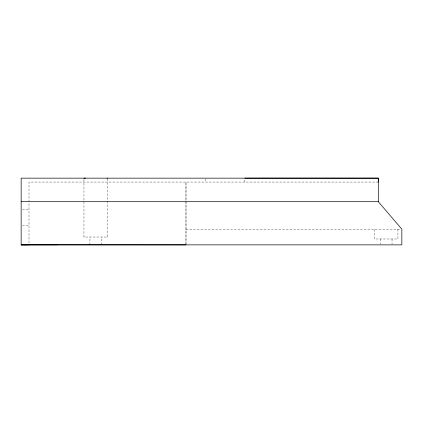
<?xml version="1.0" encoding="UTF-8"?>
<svg xmlns="http://www.w3.org/2000/svg" width="423" height="423" viewBox="0 0 423 423"><rect width="100%" height="100%" fill="white"/><g stroke="black" fill="none" stroke-linecap="round" stroke-linejoin="round"><path stroke-width="0.32" stroke-dasharray="2.12 1.59" d="M107.495 178.802L107.495 237.017L83.944 237.017L83.944 178.802M89.835 244.822L90.036 237.017M101.605 244.822L101.409 237.017M185.988 244.785L185.988 182.054L185.988 244.869M205.615 178.786L205.615 182.049M244.859 182.064L244.859 178.786M378.299 182.064L29.002 182.059L29.002 244.785M22.456 209.464L29.002 209.464M22.456 225.163L29.002 225.163M185.988 229.166L400.528 229.166M83.944 237.017L84.346 237.017M107.093 237.017L107.495 237.017M397.927 229.166L397.927 238.979L374.376 238.979L374.376 229.166M392.036 238.979L392.036 244.214M380.266 238.979L380.266 244.214"/><path stroke-width="0.63" d="M244.859 178.136L378.299 178.146L378.299 201.697L401.85 229.166L401.85 244.869L21.15 244.869L29.002 244.801M378.299 182.064L378.299 178.146L21.15 178.157L21.15 244.869M83.944 178.146L85.525 178.146M107.093 178.146L107.495 178.146M21.15 201.697L378.299 201.697M57.369 244.78L21.15 244.806L185.988 244.869"/></g></svg>
